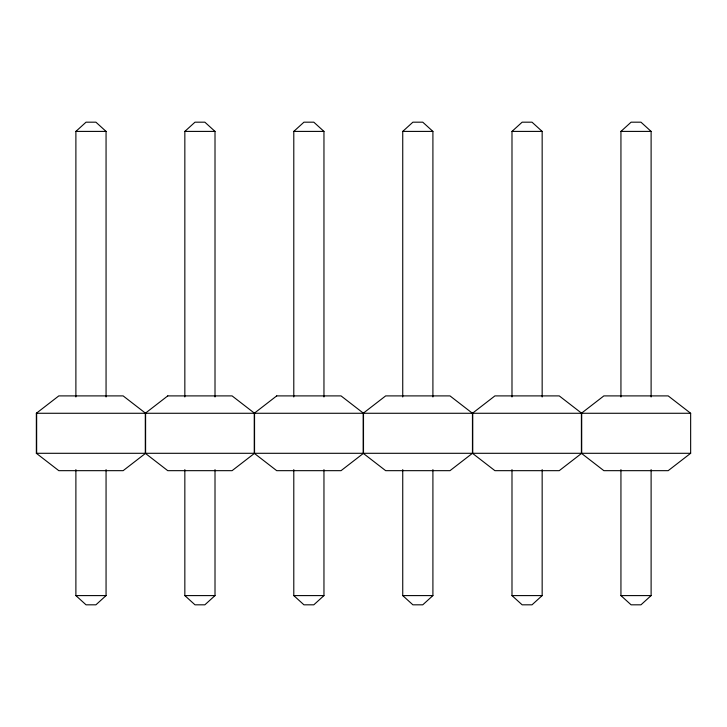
<?xml version="1.0" encoding="UTF-8"?>
<svg xmlns="http://www.w3.org/2000/svg" width="727" height="727" viewBox="0 0 727 727"><rect width="100%" height="100%" fill="white"/><g stroke="black" fill="none" stroke-linecap="round" stroke-linejoin="round"><path stroke-width="1.09" d="M75.89 396.978L75.89 131.405L86.04 122.181L95.909 122.181L106.06 131.405L106.06 396.978M184.84 396.978L184.84 131.405L194.99 122.181L204.86 122.181L215.01 131.405L215.01 396.978M293.79 396.978L293.79 131.405L303.941 122.181L313.81 122.181L323.96 131.405L323.96 396.978M402.74 396.978L402.74 131.405L412.891 122.181L422.76 122.181L432.91 131.405L432.91 396.978M511.99 396.978L511.99 131.405L522.14 122.181L532.01 122.181L542.16 131.405L542.16 396.978M106.06 469.615L106.06 595.595L95.909 604.819L86.04 604.819L75.89 595.595L75.89 469.615M620.94 396.978L620.94 131.405L631.091 122.181L640.96 122.181L651.11 131.405L651.11 396.978M215.01 469.615L215.01 595.595L204.86 604.819L194.99 604.819L184.84 595.595L184.84 469.615M323.96 469.615L323.96 595.595L313.81 604.819L303.941 604.819L293.79 595.595L293.79 469.615M432.91 469.615L432.91 595.595L422.76 604.819L412.891 604.819L402.74 595.595L402.74 469.615M542.16 469.615L542.16 595.595L532.01 604.819L522.14 604.819L511.99 595.595L511.99 469.615M651.11 469.615L651.11 595.595L640.96 604.819L631.091 604.819L620.94 595.595L620.94 469.615M36.35 413.272L58.814 395.897L123.136 395.897L145.6 413.272L145.6 453.294L123.136 470.669L58.814 470.669L36.35 453.294L36.35 413.272L690.65 413.272L690.65 453.294L668.186 470.669L603.864 470.669L581.4 453.294L581.4 413.272L603.864 395.897L668.186 395.897L690.65 413.272M472.45 413.272L494.914 395.897L559.236 395.897L581.7 413.272L581.7 453.294L559.236 470.669L494.914 470.669L472.45 453.294L472.45 413.272L449.986 395.897L385.664 395.897L363.2 413.272L363.2 453.294L385.664 470.669L449.986 470.669L472.45 453.294M75.89 131.405L106.06 131.405M184.84 131.405L215.01 131.405M293.79 131.405L323.96 131.405M402.74 131.405L432.91 131.405M511.99 131.405L542.16 131.405M620.94 131.405L651.11 131.405M36.35 453.294L690.65 453.294M75.89 595.595L106.06 595.595M184.84 595.595L215.01 595.595M293.79 595.595L323.96 595.595M402.74 595.595L432.91 595.595M511.99 595.595L542.16 595.595M620.94 595.595L651.11 595.595M472.75 413.272L472.75 453.294M36.65 413.272L36.65 453.294M167.764 395.897L145.3 413.272L145.3 453.294L167.764 470.669L232.086 470.669L254.55 453.294L254.55 413.272L232.086 395.897L167.764 395.897M276.714 395.897L254.25 413.272L254.25 453.294L276.714 470.669L341.036 470.669L363.5 453.294L363.5 413.272L341.036 395.897L276.714 395.897"/></g></svg>
